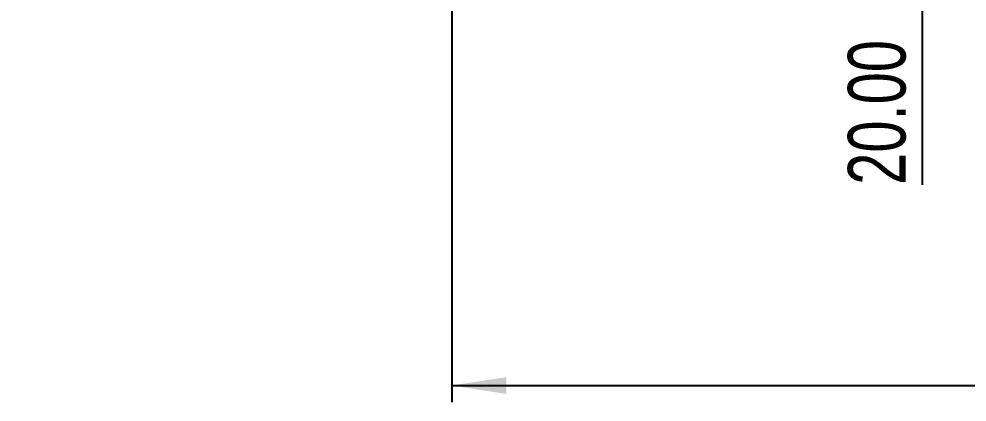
# Model space of a CAD drawing. Header units: millimetres. Extents: x 0 to 836, y 0 to 589.
# Drawn here: x 77 to 134.6, y 179.5 to 202.8 of the extents above; entities that cross this region are included whole.
import ezdxf

# ---------------------------------------------------------------- set-up
doc = ezdxf.new("R2010")
doc.units = ezdxf.units.MM
doc.layers.add('FORMAT', color=7, linetype='Continuous')
doc.styles.add('SLDTEXTSTYLE0', font='TXT', dxfattribs={"width": 0.75})
doc.dimstyles.new('SLDDIMSTYLE0', dxfattribs={"dimtxt": 3.5, "dimasz": 3.302, "dimexe": 0, "dimexo": 0.0625, "dimgap": 0.875, "dimtad": 1, "dimlfac": 0.666667, "dimrnd": 1e-09, "dimzin": 4, "dimdsep": 46, "dimtxsty": 'SLDTEXTSTYLE0', "dimsah": 1, "dimcen": 0.09, "dimadec": 0, "dimazin": 1, "dimtfac": 1, "dimtofl": 0, "dimtmove": 0, "dimatfit": 3, "dimfxl": 1, "dimfrac": 2, "dimtolj": 1, "dimtzin": 12, "dimarcsym": 0})

# ---------------------------------------------------------------- blocks, each defined once
blk = doc.blocks.new('_D_88')
at = {"layer": 'FORMAT'}
for p, q in [((131.848, 238.514), (131.848, 208.514)), ((131.848, 208.514), (131.848, 192.695))]:
    blk.add_line(p, q, dxfattribs=at)
for points in [[(131.848, 238.514), (131.34, 235.212), (132.356, 235.212)], [(131.848, 208.514), (132.356, 211.816), (131.34, 211.816)]]:
    blk.add_solid(points, dxfattribs=at)
at = {"layer": 'FORMAT', "insert": (127.336, 192.695), "char_height": 3.5, "attachment_point": 1, "rotation": 90, "style": 'SLDTEXTSTYLE0'}
blk.add_mtext('20.00', dxfattribs=at)
blk = doc.blocks.new('_D_89')
at = {"layer": 'FORMAT'}
for p, q in [((376.29, 373.879), (376.29, 179.514)), ((103.29, 237.514), (103.29, 179.514)), ((103.29, 180.514), (376.29, 180.514))]:
    blk.add_line(p, q, dxfattribs=at)
for points in [[(103.29, 180.514), (106.592, 180.006), (106.592, 181.022)], [(376.29, 180.514), (372.988, 181.022), (372.988, 180.006)]]:
    blk.add_solid(points, dxfattribs=at)
at = {"layer": 'FORMAT', "insert": (234.58, 185.025), "char_height": 3.5, "attachment_point": 1, "style": 'SLDTEXTSTYLE0'}
blk.add_mtext('182.00', dxfattribs=at)

msp = doc.modelspace()

# ---------------------------------------------------------------- dimensions: what is measured, and where the dimension line sits
at = {"layer": 'FORMAT'}
dim = msp.add_linear_dim(base=(376.29008, 180.51361), p1=(103.29008, 238.51361), p2=(376.29008, 372.01361), dimstyle='SLDDIMSTYLE0', dxfattribs=at)
dim.commit()
dim.dimension.update_dxf_attribs({"geometry": '_D_89', "text_midpoint": (241.69149, 180.51361), "dimtype": 160})
dim = msp.add_linear_dim(base=(131.84792, 208.51361), p1=(103.29008, 238.51361), p2=(58.29008, 208.51361), angle=90, dimstyle='SLDDIMSTYLE0', dxfattribs=at)
dim.commit()
dim.dimension.update_dxf_attribs({"geometry": '_D_88', "text_midpoint": (131.84792, 198.51361), "dimtype": 160})

doc.saveas('drawing.dxf')
